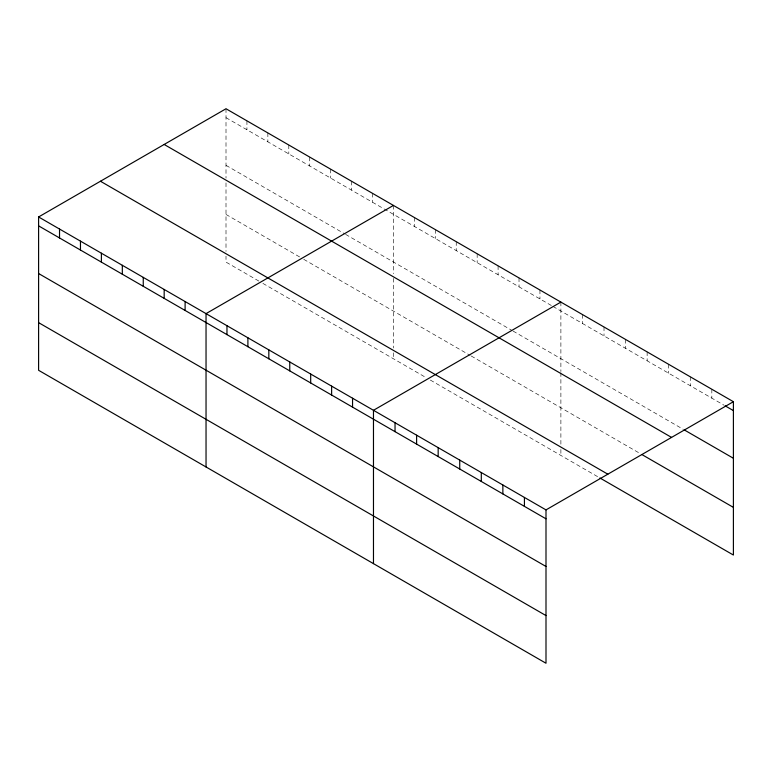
<?xml version="1.0" encoding="UTF-8"?>
<svg xmlns="http://www.w3.org/2000/svg" width="772" height="772" viewBox="0 0 772 772"><rect width="100%" height="100%" fill="white"/><g stroke="black" fill="none" stroke-linecap="round" stroke-linejoin="round"><path stroke-width="0.58" stroke-dasharray="3.86 2.9" d="M226.003 108.755L226.003 178.197M226.003 117.672L551.912 305.828M552.916 306.407L724.155 405.271M226.003 165.333L344.611 233.81M345.605 234.379L512.048 330.474M513.042 331.053L683.085 429.222M226.003 214.442L299.758 257.018M303.743 259.324L470.187 355.419M471.19 355.988L639.959 453.434M258.9 281.095L226.003 262.104L226.003 256.15M262.885 283.392L426.337 377.759M430.322 380.065L598.879 477.376M711.832 389.252L711.832 398.159M690.274 376.794L690.274 385.71M668.706 364.345L668.706 373.262M647.139 351.897L647.139 360.813M625.581 339.448L625.581 348.365M604.013 327L604.013 335.907M582.455 314.551L582.455 323.458M560.887 302.103L560.887 371.535M560.887 372.702L560.887 444.72M560.887 449.487L560.887 455.441M539.956 290.011L539.956 298.928M519.025 277.93L519.025 286.846M498.094 265.848L498.094 274.764M477.164 253.766L477.164 262.673M456.233 241.684L456.233 250.591M435.312 229.593L435.312 238.509M414.381 217.511L414.381 226.428M393.45 205.429L393.45 273.693M393.45 278.374L393.45 348.047M393.45 352.814L393.45 358.777M372.519 193.347L372.519 202.254M351.588 181.256L351.588 190.173M330.657 169.174L330.657 178.091M309.726 157.092L309.726 166.009M288.796 145.011L288.796 153.917M267.865 132.929L267.865 141.836M246.934 120.837L246.934 129.754M226.003 182.868L226.003 251.382"/><path stroke-width="1.16" d="M38.6 216.961L545.997 509.896L545.997 663.244L38.6 370.299L38.6 216.961L226.003 108.755L733.4 401.701L733.4 555.039L599.912 477.974M393.45 205.429L206.037 313.625L206.037 466.973M560.887 302.103L373.474 410.299L373.474 563.647M545.997 509.896L733.4 401.701M725.188 405.869L733.4 410.607M684.108 429.821L733.4 458.269M164.166 144.46L671.553 437.406M642.005 454.621L733.4 507.378M100.447 181.246L607.834 474.191M38.6 225.868L545.997 518.813M38.6 273.529L545.997 566.474M38.6 322.638L545.997 615.583M524.429 497.448L524.429 506.364M502.861 484.999L502.861 493.906M481.303 472.551L481.303 481.458M459.736 460.093L459.736 469.009M438.168 447.644L438.168 456.561M416.61 435.196L416.61 444.112M395.042 422.747L395.042 431.664M352.553 398.217L352.553 407.124M331.622 386.125L331.622 395.042M310.691 374.044L310.691 382.96M289.761 361.962L289.761 370.878M268.83 349.88L268.83 358.787M247.899 337.798L247.899 346.705M226.968 325.707L226.968 334.623M185.106 301.543L185.106 310.46M164.175 289.461L164.175 298.368M143.254 277.38L143.254 286.287M122.323 265.288L122.323 274.205M101.393 253.206L101.393 262.123M80.462 241.125L80.462 250.041M59.531 229.043L59.531 237.95"/></g></svg>
